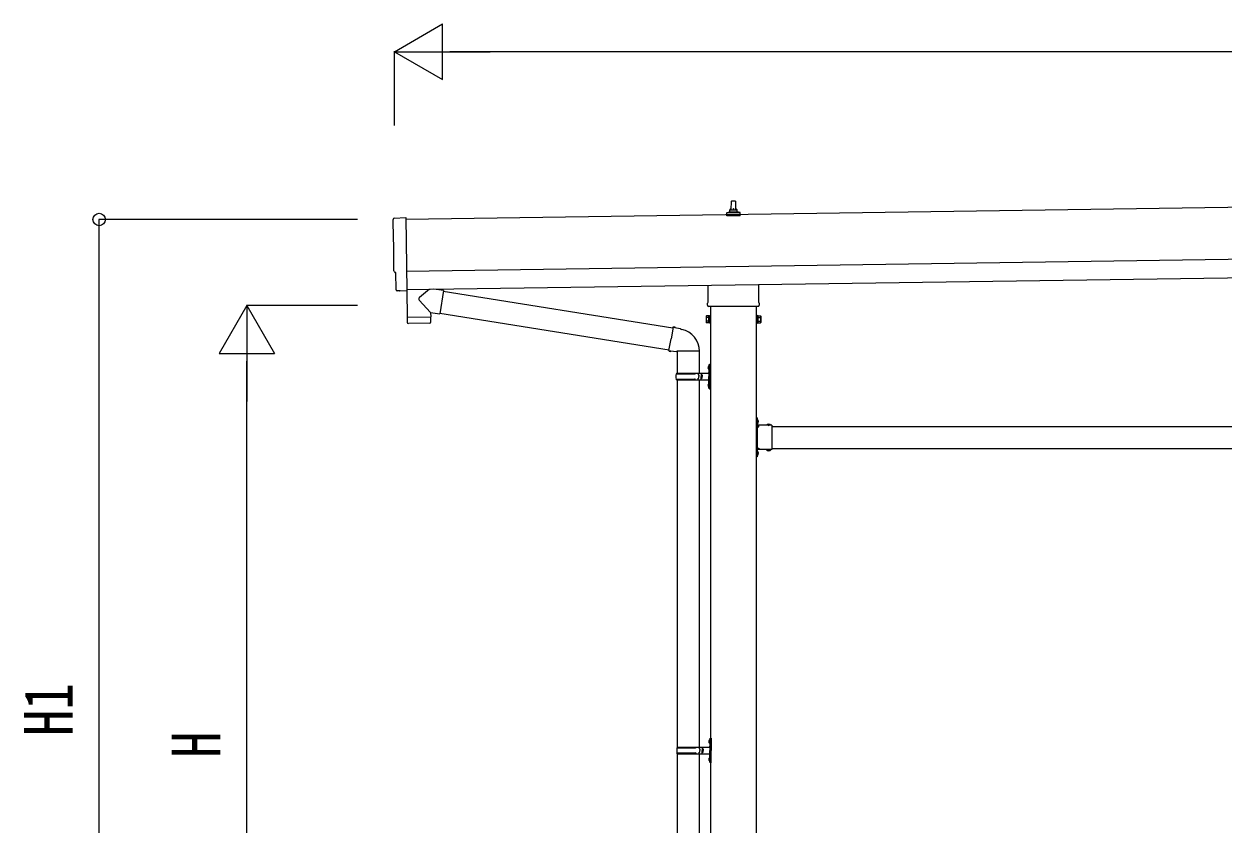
# Model space of a CAD drawing. Units: millimetres, scale not verified. Extents: x -16820 to 16820, y -11880 to 11880.
# Drawn here: x -8144 to -4893, y -4251 to -2083 of the extents above; entities that cross this region are included whole.
import ezdxf
from ezdxf.enums import TextEntityAlignment as Align

# ---------------------------------------------------------------- set-up
doc = ezdxf.new("R2010")
doc.units = ezdxf.units.MM
doc.header["$LTSCALE"] = 60
for name, color, linetype in [('0-5_YKK_13', 4, 'Continuous'), ('0-6_YKK_A1', 4, 'Continuous'), ('0-7_YKK_D', 6, 'Continuous')]:
    doc.layers.add(name, color=color, linetype=linetype)
doc.styles.add('ＭＳ ゴシック', font='')
doc.styles.get('ＭＳ ゴシック').set_extended_font_data('MS Gothic')

msp = doc.modelspace()

# ---------------------------------------------------------------- linework, layer by layer
at = {"layer": '0-5_YKK_13'}
for p, q in [((-6228.35, -2586.92), (-6227.62, -2563.4)), ((-6226.62, -2562.42), (-6218.07, -2562.42)), ((-6217.07, -2563.4), (-6216.35, -2586.92)), ((-6240.6, -2602.42), (-6240.6, -2594.71)), ((-6240.21, -2593.92), (-6204.48, -2593.92)), ((-6239.83, -2593.74), (-6233.11, -2592.11)), ((-6232.73, -2591.92), (-6211.96, -2591.92)), ((-6232.35, -2591.14), (-6232.35, -2586.92)), ((-6231.35, -2586.92), (-6213.35, -2586.92)), ((-6212.35, -2591.14), (-6212.35, -2586.92)), ((-6204.86, -2593.74), (-6211.58, -2592.11)), ((-6204.1, -2602.42), (-6204.1, -2594.71)), ((-6204.1, -2602.42), (-6240.6, -2602.42)), ((-6290.65, -2836.41), (-6290.65, -2790.77)), ((-6154.05, -2788.82), (-6154.05, -2836.41)), ((-7126.72, -2806.48), (-7133.64, -2806.22)), ((-7107.1, -2805.2), (-7107.09, -2806.2)), ((-7045.7, -2801.55), (-7073.35, -2824.06)), ((-7008.08, -2805.56), (-7033.92, -2801.38)), ((-7008.08, -2805.56), (-7018.24, -2868.45)), ((-7008.37, -2807.39), (-6386.22, -2906.44)), ((-7042.65, -2864.5), (-7073.52, -2831.39)), ((-6292.35, -2845.19), (-6292.35, -2839.69)), ((-6154.41, -2848.69), (-6290.28, -2848.69)), ((-6152.35, -2839.69), (-6152.35, -2845.19)), ((-7106.46, -2878.43), (-7106.04, -2891.48)), ((-7045.46, -2893.56), (-7103, -2894.38)), ((-7101.97, -2877.36), (-7101.94, -2878.36)), ((-7046.98, -2876.58), (-7046.98, -2877.58)), ((-7042.65, -2864.5), (-7018.24, -2868.45)), ((-7042.65, -2864.5), (-7042.48, -2876.51)), ((-7017.94, -2866.62), (-6396.64, -2965.54)), ((-6296.35, -2874.69), (-6295.59, -2873.37)), ((-6296.35, -2874.69), (-6296.35, -2891.69)), ((-6296.35, -2891.69), (-6295.59, -2893)), ((-6289.35, -2878.28), (-6295.59, -2878.28)), ((-6289.35, -2888.09), (-6295.59, -2888.09)), ((-6289.35, -2893), (-6295.59, -2893)), ((-6286.85, -2892.39), (-6289.35, -2892.39)), ((-6157.85, -2892.39), (-6155.35, -2892.39)), ((-6155.35, -2878.28), (-6149.11, -2878.28)), ((-6155.35, -2888.09), (-6149.11, -2888.09)), ((-6155.35, -2893), (-6149.11, -2893)), ((-6148.35, -2874.69), (-6149.11, -2873.37)), ((-6148.35, -2891.69), (-6149.11, -2893)), ((-6148.35, -2874.69), (-6148.35, -2891.69)), ((-6385.9, -2904.63), (-6391.43, -2935.99)), ((-6385.9, -2904.63), (-6384.75, -2902.64)), ((-6384.75, -2902.64), (-6381.19, -2903.27)), ((-6381.19, -2903.27), (-6380.78, -2905.62)), ((-6366.26, -2908.44), (-6364.58, -2910.07)), ((-6364.58, -2910.07), (-6362.46, -2910.52)), ((-6396.96, -2967.36), (-6391.43, -2935.99)), ((-6396.96, -2967.36), (-6396.56, -2969.61)), ((-6396.96, -2967.36), (-6391.8, -2968.17)), ((-6396.56, -2969.61), (-6393, -2970.24)), ((-6393, -2970.24), (-6391.8, -2968.17)), ((-6391.8, -2968.17), (-6377.2, -2970.49)), ((-6377.2, -2970.49), (-6375, -2969.5)), ((-6314.7, -2969.9), (-6375.88, -2969.9)), ((-6374.85, -2969.9), (-6374.85, -3029.19)), ((-6314.85, -2969.9), (-6314.85, -3029.19)), ((-6291.15, -3012.05), (-6289.1, -3013.04)), ((-6289.88, -3010.04), (-6289.25, -3010.04)), ((-6289.88, -3010.04), (-6289.88, -3018.34)), ((-6289.88, -3018.34), (-6289.25, -3018.34)), ((-6289.25, -3010.04), (-6289.25, -3018.34)), ((-6289.25, -3010.04), (-6288.85, -3010.44)), ((-6289.25, -3018.34), (-6288.85, -3017.94)), ((-6289.1, -3013.04), (-6288.49, -3014.19)), ((-6288.85, -3006.19), (-6285.85, -3004.69)), ((-6288.85, -3006.19), (-6288.85, -3038.19)), ((-6288.85, -3010.44), (-6288.85, -3017.94)), ((-6285.85, -3004.69), (-6285.85, -3038.19)), ((-6285.85, -3004.69), (-6284.85, -3004.69)), ((-6284.85, -3004.69), (-6284.85, -3038.19)), ((-6377.85, -3031.19), (-6327.51, -3031.19)), ((-6377.85, -3045.19), (-6327.51, -3045.19)), ((-6376.85, -3029.19), (-6290.85, -3029.19)), ((-6376.85, -3029.19), (-6376.85, -3031.19)), ((-6376.85, -3047.19), (-6376.85, -3045.19)), ((-6376.85, -3047.19), (-6290.85, -3047.19)), ((-6374.85, -3047.19), (-6374.85, -4042.19)), ((-6317.85, -3029.19), (-6317.85, -3033.69)), ((-6317.85, -3033.69), (-6315.85, -3033.69)), ((-6317.85, -3047.19), (-6317.85, -3042.69)), ((-6317.85, -3042.69), (-6315.85, -3042.69)), ((-6315.85, -3033.69), (-6315.85, -3038.19)), ((-6315.85, -3042.69), (-6315.85, -3038.19)), ((-6314.85, -3047.19), (-6314.85, -4042.19)), ((-6309.85, -3029.19), (-6309.85, -3038.19)), ((-6309.85, -3033.69), (-6306.85, -3033.69)), ((-6309.85, -3047.19), (-6309.85, -3038.19)), ((-6309.85, -3042.69), (-6306.85, -3042.69)), ((-6306.85, -3033.69), (-6306.85, -3038.19)), ((-6306.85, -3042.69), (-6306.85, -3038.19)), ((-6288.85, -3070.19), (-6288.85, -3038.19)), ((-6285.85, -3071.69), (-6285.85, -3038.19)), ((-6284.85, -3071.69), (-6284.85, -3038.19)), ((-6291.15, -3060.05), (-6289.1, -3061.04)), ((-6289.88, -3058.04), (-6289.25, -3058.04)), ((-6289.88, -3058.04), (-6289.88, -3066.34)), ((-6289.88, -3066.34), (-6289.25, -3066.34)), ((-6289.25, -3058.04), (-6289.25, -3066.34)), ((-6289.25, -3058.04), (-6288.85, -3058.44)), ((-6289.25, -3066.34), (-6288.85, -3065.94)), ((-6289.1, -3061.04), (-6288.49, -3062.19)), ((-6288.85, -3058.44), (-6288.85, -3065.94)), ((-6288.85, -3070.19), (-6285.85, -3071.69)), ((-6285.85, -3071.69), (-6284.85, -3071.69)), ((-6157.85, -3150.19), (-6159.85, -3150.19)), ((-6159.85, -3150.19), (-6159.85, -3170.19)), ((-6157.85, -3150.19), (-6157.85, -3170.19)), ((-6159.85, -3157.19), (-6157.85, -3157.19)), ((-6159.85, -3163.19), (-6157.85, -3163.19)), ((-6157.34, -3154.29), (-6157.85, -3154.29)), ((-6157.85, -3154.29), (-6157.85, -3166.09)), ((-6117.85, -3170.19), (-6157.85, -3170.19)), ((-6157.85, -3174.19), (-6157.85, -3232.19)), ((-6120.95, -3170.19), (-6132.75, -3170.19)), ((-6120.95, -3169.68), (-6120.95, -3170.19)), ((-6117.85, -3170.19), (-6117.85, -3236.19)), ((-6159.85, -3236.19), (-6159.85, -3256.19)), ((-6159.85, -3243.19), (-6157.85, -3243.19)), ((-6159.85, -3249.19), (-6157.85, -3249.19)), ((-6157.85, -3234.19), (-6153.85, -3234.19)), ((-6157.85, -3236.19), (-6157.85, -3256.19)), ((-6117.85, -3236.19), (-6157.85, -3236.19)), ((-6157.34, -3240.29), (-6157.85, -3240.29)), ((-6157.85, -3240.29), (-6157.85, -3252.09)), ((-6120.95, -3236.19), (-6132.75, -3236.19)), ((-6120.95, -3236.7), (-6120.95, -3236.19)), ((-6157.85, -3256.19), (-6159.85, -3256.19)), ((-6288.65, -4025.04), (-6286.6, -4026.04)), ((-6287.38, -4023.04), (-6286.75, -4023.04)), ((-6287.38, -4023.04), (-6287.38, -4031.34)), ((-6287.38, -4031.34), (-6286.75, -4031.34)), ((-6286.75, -4023.04), (-6286.75, -4031.34)), ((-6286.75, -4023.04), (-6286.35, -4023.44)), ((-6286.75, -4031.34), (-6286.35, -4030.94)), ((-6286.6, -4026.04), (-6285.99, -4027.19)), ((-6286.35, -4019.19), (-6283.35, -4017.69)), ((-6286.35, -4019.19), (-6286.35, -4051.19)), ((-6286.35, -4023.44), (-6286.35, -4030.94)), ((-6283.35, -4017.69), (-6283.35, -4051.19)), ((-6283.35, -4017.69), (-6282.35, -4017.69)), ((-6282.35, -4017.69), (-6282.35, -4051.19)), ((-6375.35, -4044.19), (-6325.01, -4044.19)), ((-6375.35, -4058.19), (-6325.01, -4058.19)), ((-6374.85, -4060.18), (-6374.85, -4992.19)), ((-6374.35, -4042.19), (-6288.35, -4042.19)), ((-6374.35, -4042.19), (-6374.35, -4044.19)), ((-6374.35, -4060.19), (-6374.35, -4058.19)), ((-6374.35, -4060.19), (-6288.35, -4060.19)), ((-6315.35, -4042.19), (-6315.35, -4046.69)), ((-6315.35, -4046.69), (-6313.35, -4046.69)), ((-6315.35, -4060.19), (-6315.35, -4055.69)), ((-6315.35, -4055.69), (-6313.35, -4055.69)), ((-6314.85, -4060.18), (-6314.85, -4992.19)), ((-6313.35, -4046.69), (-6313.35, -4051.19)), ((-6313.35, -4055.69), (-6313.35, -4051.19)), ((-6307.35, -4042.19), (-6307.35, -4051.19)), ((-6307.35, -4046.69), (-6304.35, -4046.69)), ((-6307.35, -4060.19), (-6307.35, -4051.19)), ((-6307.35, -4055.69), (-6304.35, -4055.69)), ((-6304.35, -4046.69), (-6304.35, -4051.19)), ((-6304.35, -4055.69), (-6304.35, -4051.19)), ((-6286.35, -4083.19), (-6286.35, -4051.19)), ((-6283.35, -4084.69), (-6283.35, -4051.19)), ((-6282.35, -4084.69), (-6282.35, -4051.19)), ((-6288.65, -4073.04), (-6286.6, -4074.04)), ((-6287.38, -4071.04), (-6286.75, -4071.04)), ((-6287.38, -4071.04), (-6287.38, -4079.34)), ((-6287.38, -4079.34), (-6286.75, -4079.34)), ((-6286.75, -4071.04), (-6286.75, -4079.34)), ((-6286.75, -4071.04), (-6286.35, -4071.44)), ((-6286.75, -4079.34), (-6286.35, -4078.94)), ((-6286.6, -4074.04), (-6285.99, -4075.19)), ((-6286.35, -4071.44), (-6286.35, -4078.94)), ((-6286.35, -4083.19), (-6283.35, -4084.69)), ((-6283.35, -4084.69), (-6282.35, -4084.69))]:
    msp.add_line(p, q, dxfattribs=at)
for points in [[(-7141.47, -2609.47), (-7109.93, -2607.36), (-7107.1, -2805.2)], [(-7136.52, -2803.27), (-7137.2, -2756.24), (-7137.8, -2756.25)], [(-7125.98, -2806.2), (-7125.32, -2805.56), (-7107.09, -2806.2)], [(-7107.49, -2806.19), (-7106.47, -2877.43), (-7042.48, -2876.51)], [(-7042.5, -2890.57), (-7042.46, -2877.51), (-7106.46, -2878.43)], [(-6289.35, -2893), (-6289.35, -2873.37), (-6295.59, -2873.37)], [(-6289.35, -2892.39), (-6289.35, -2873.99), (-6286.85, -2873.99)], [(-6155.35, -2892.39), (-6155.35, -2873.99), (-6157.85, -2873.99)], [(-6155.35, -2893), (-6155.35, -2873.37), (-6149.11, -2873.37)], [(-6385.9, -2904.63), (-6380.78, -2905.62), (-6366.26, -2908.44)], [(-6291.15, -3016.34), (-6289.1, -3015.34), (-6288.49, -3014.19)], [(-6291.15, -3064.34), (-6289.1, -3063.34), (-6288.49, -3062.19)], [(-6155.24, -3157.69), (-6158.01, -3159.04), (-6158.62, -3160.19)], [(-6155.24, -3162.69), (-6158.01, -3161.33), (-6158.62, -3160.19)], [(-6157.34, -3154.29), (-6157.34, -3166.09), (-6157.85, -3166.09)], [(-6157.85, -3174.19), (-6153.85, -3174.19), (-6153.85, -3172.19), (-6157.85, -3172.19)], [(-6120.95, -3169.68), (-6132.75, -3169.68), (-6132.75, -3170.19)], [(-6129.35, -3167.58), (-6127.99, -3170.35), (-6126.85, -3170.96)], [(-6124.35, -3167.58), (-6125.7, -3170.35), (-6126.85, -3170.96)], [(-6155.24, -3243.69), (-6158.01, -3245.04), (-6158.62, -3246.19)], [(-6155.24, -3248.69), (-6158.01, -3247.33), (-6158.62, -3246.19)], [(-6157.85, -3232.19), (-6153.85, -3232.19), (-6153.85, -3234.19)], [(-6157.34, -3240.29), (-6157.34, -3252.09), (-6157.85, -3252.09)], [(-6120.95, -3236.7), (-6132.75, -3236.7), (-6132.75, -3236.19)], [(-6129.35, -3238.8), (-6127.99, -3236.02), (-6126.85, -3235.41)], [(-6124.35, -3238.8), (-6125.7, -3236.02), (-6126.85, -3235.41)], [(-6288.65, -4029.33), (-6286.6, -4028.34), (-6285.99, -4027.19)], [(-6288.65, -4077.33), (-6286.6, -4076.34), (-6285.99, -4075.19)]]:
    msp.add_lwpolyline(points, dxfattribs=at)
for points in [[(-6286.85, -2893.69), (-6286.85, -2872.69), (-6284.85, -2872.69), (-6284.85, -2893.69)], [(-6157.85, -2893.69), (-6157.85, -2872.69), (-6159.85, -2872.69), (-6159.85, -2893.69)]]:
    msp.add_lwpolyline(points, close=True, dxfattribs=at)
for centre, radius, start, end in [((-6226.62, -2563.42), 1, 90, 178.60509), ((-6218.07, -2563.42), 1, 1.39491, 90), ((-6239.6, -2594.71), 1, 103.62699, 180), ((-6233.35, -2591.14), 1, 283.62699, 0), ((-6228.26, -2587.56), 4.13, 90, 171.17633), ((-6231.35, -2587.92), 1, 90, 180), ((-6219.01, -2586.92), 4.83, 133.60282, 180), ((-6225.68, -2586.92), 4.83, 0, 46.39718), ((-6216.43, -2587.56), 4.13, 8.82367, 90), ((-6213.35, -2587.92), 1, 0, 90), ((-6211.35, -2591.14), 1, 180, 256.37301), ((-6205.1, -2594.71), 1, 0, 76.37301), ((-7070.03, -2827.81), 5, 131.47396, 225.79244), ((-6288.35, -2839.69), 4, 125.09963, 180), ((-6288.35, -2845.19), 4, 180, 194.47751), ((-6288.35, -2845.19), 4, 194.47751, 241.04498), ((-6156.35, -2845.19), 4, 298.95502, 345.52249), ((-6156.35, -2839.69), 4, 0, 54.90037), ((-6156.35, -2845.19), 4, 345.52249, 0), ((-7103.04, -2891.38), 3, 181.81845, 270.86677), ((-7045.5, -2890.56), 3, 270.81845, 359.81845), ((-6292, -2875.83), 4.34, 145.61575, 214.38425), ((-6280.11, -2883.19), 16.24, 162.41205, 197.58795), ((-6292, -2890.55), 4.34, 145.61575, 214.38425), ((-6164.59, -2883.19), 16.24, 342.41205, 17.58795), ((-6152.69, -2875.83), 4.34, 325.61575, 34.38425), ((-6152.69, -2890.55), 4.34, 325.61575, 34.38425), ((-6375, -2969.5), 60.3, 359.62495, 78), ((-6285.55, -3014.19), 6, 136.21765, 223.78235), ((-6329.1, -3038.19), 49.25, 171.82876, 180.00002), ((-6329.1, -3038.19), 49.25, 180.00002, 188.17127), ((-6327.51, -3029.19), 2, 270, 359.99998), ((-6327.51, -3047.19), 2, 0.00005, 90.00004), ((-6290.85, -3027.19), 2, 270, 359.99998), ((-6290.85, -3049.19), 2, 0.00005, 90.00004), ((-6285.55, -3062.19), 6, 136.21765, 223.78235), ((-6157.85, -3170.19), 2, 180, 270), ((-6163.08, -3160.19), 8.23, 314.2189, 45.7811), ((-6126.85, -3175.42), 8.23, 44.2189, 135.7811), ((-6157.85, -3236.19), 2, 90, 180), ((-6163.08, -3246.19), 8.23, 314.2189, 45.7811), ((-6126.85, -3230.95), 8.23, 224.2189, 315.7811), ((-6283.05, -4027.19), 6, 136.21765, 223.78235), ((-6326.6, -4051.19), 49.25, 171.82876, 180.00002), ((-6326.6, -4051.19), 49.25, 180.00002, 188.17127), ((-6325.01, -4042.19), 2, 270, 359.99998), ((-6325.01, -4060.19), 2, 0.00005, 90.00004), ((-6288.35, -4040.19), 2, 270, 359.99998), ((-6288.35, -4062.19), 2, 0.00005, 90.00004), ((-6283.05, -4075.19), 6, 136.21765, 223.78235)]:
    msp.add_arc(centre, radius, start, end, dxfattribs=at)
for centre, major_axis, ratio, start_param, end_param in [((-7141.27, -2612.46), (-3, -0.04), 0.99863, 4.7647489, 6.2979817), ((-11905.64, -2750.95), (4762.89, 68.04), 0.99863, 6.2686928, 6.2979817), ((-7137.86, -2751.85), (-4.41, -0.06), 0.99863, 6.2686928, 7.8539816), ((-7133.52, -2803.22), (-2.15, -2.1), 0.9974, 5.5252311, 7.0411395), ((-7126.68, -2805.48), (-0.717, -0.7), 0.9974, 0.7579542, 1.5707963)]:
    msp.add_ellipse(centre, major_axis=major_axis, ratio=ratio, start_param=start_param, end_param=end_param, dxfattribs=at)
at = {"layer": '0-6_YKK_A1'}
for p, q in [((-1744.9, -2535.81), (-7109.86, -2612.45)), ((-7107.86, -2752.44), (-1742.9, -2675.79)), ((-7107.14, -2802.43), (-1742.19, -2725.79)), ((-6284.85, -2848.69), (-6284.85, -5701.19)), ((-6159.85, -5701.19), (-6159.85, -2848.69)), ((-6153.85, -3173.19), (-6159.35, -3173.19)), ((-6159.35, -3173.19), (-6159.35, -3233.19)), ((-6117.85, -3173.19), (-3326.85, -3173.19)), ((-6153.85, -3233.19), (-6159.35, -3233.19)), ((-6117.85, -3233.19), (-3326.85, -3233.19))]:
    msp.add_line(p, q, dxfattribs=at)
at = {"layer": '0-7_YKK_D'}
for p, q in [((-7140.87, -2158.08), (-7010.96, -2083.08)), ((-7010.96, -2233.08), (-7010.96, -2083.08)), ((-7140.87, -2358.08), (-7140.87, -2157.08)), ((-7140.87, -2158.08), (-7010.96, -2233.08)), ((-7140.87, -2158.08), (-6881.06, -2158.08)), ((3548.06, -2158.08), (-6990.87, -2158.08)), ((-7240.87, -2612.89), (-7941.87, -2612.89)), ((-7940.87, -5201.19), (-7940.87, -2612.89)), ((-7540.87, -2846.19), (-7615.87, -2976.09)), ((-7240.87, -2846.19), (-7541.87, -2846.19)), ((-7540.87, -2846.19), (-7465.87, -2976.09)), ((-7540.87, -2846.19), (-7540.87, -3105.99)), ((-7615.87, -2976.09), (-7465.87, -2976.09)), ((-7540.87, -5051.19), (-7540.87, -2996.19))]:
    msp.add_line(p, q, dxfattribs=at)
msp.add_circle((-7940.87, -2612.89), 17, dxfattribs=at)

# ---------------------------------------------------------------- texts
at = {"layer": '0-7_YKK_D', "style": 'ＭＳ ゴシック', "width": 0.8}
for s, p in [('H1', (-7972.87, -4012.64)), ('H', (-7572.87, -4071.69))]:
    msp.add_text(s, height=132, rotation=90, dxfattribs=at).set_placement(p, align=Align.BOTTOM_LEFT)

doc.saveas('drawing.dxf')
